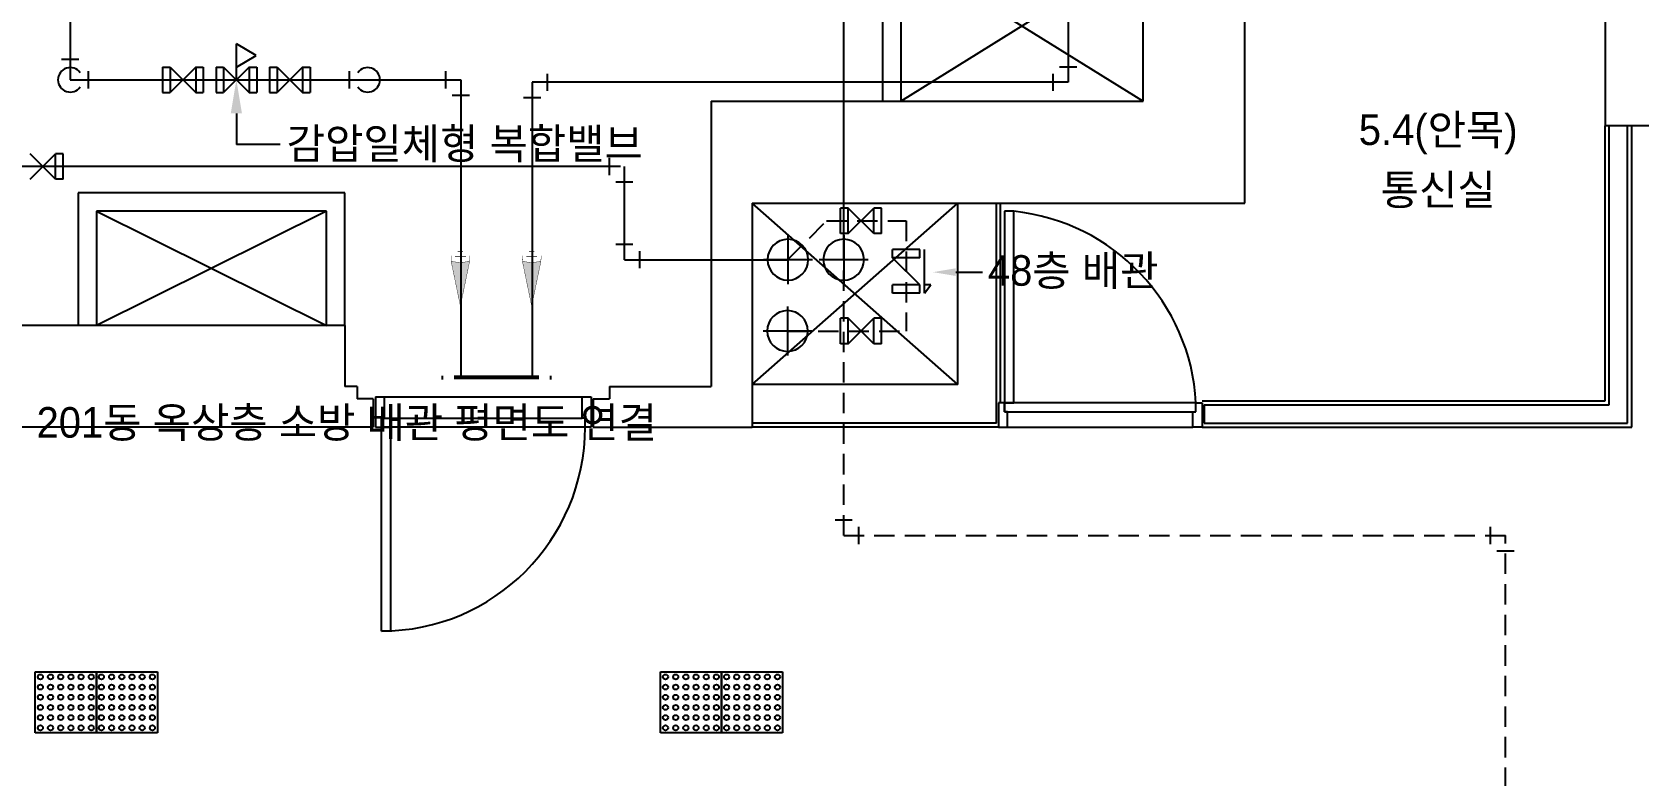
# Model space of a CAD drawing. Header units: millimetres. Extents: x 968909 to 1007504, y 395965 to 423289.
# Drawn here: x 982111 to 990001, y 408998 to 412648 of the extents above; entities that cross this region are included whole.
import ezdxf
from ezdxf.enums import TextEntityAlignment as Align

# ---------------------------------------------------------------- set-up
doc = ezdxf.new("R2010")
doc.units = ezdxf.units.MM
doc.header["$LTSCALE"] = 100
doc.linetypes.add('CONTINOUS', pattern=[0])
doc.linetypes.add('HHIDDEN', pattern=[1.5, 1, -0.5])
for name, color, linetype in [('-소화(H-고)', 115, 'CONTINOUS'), ('-소화(H-저)', 4, 'Continuous'), ('-소화(SP-고)', 11, 'Continuous'), ('-소화(SP-저)', 30, 'Continuous'), ('L2', 2, 'Continuous'), ('L3', 3, 'Continuous'), ('l4', 4, 'Continuous'), ('L6', 6, 'Continuous'), ('TEX', 3, 'Continuous')]:
    doc.layers.add(name, color=color, linetype=linetype)
doc.styles.add('돋움', font='Dotum.ttf')
doc.styles.add('돋음', font='Dotum.ttf')

# ---------------------------------------------------------------- blocks, each defined once
blk = doc.blocks.new('A$C60DE656E')
at = {"layer": 'L2'}
for p, q in [((-62.5, -35), (-62.5, 35)), ((35, -62.5), (-35, -62.5))]:
    blk.add_line(p, q, dxfattribs=at)
blk = doc.blocks.new('A$C75A12DF2')
for p, q in [((0, 67), (480, 67)), ((0, 67), (90, 0)), ((90, 0), (90, 67))]:
    blk.add_line(p, q)
at = {"layer": 'L6'}
for p, q in [((0, 422), (90, 422)), ((0, 122), (0, 422)), ((90, 122), (390, 422)), ((90, 122), (90, 422)), ((390, 422), (480, 422)), ((390, 122), (390, 422)), ((480, 122), (480, 422)), ((0, 122), (90, 122)), ((390, 122), (480, 122))]:
    blk.add_line(p, q, dxfattribs=at)
blk = doc.blocks.new('A13')
for p, q in [((0, 1.2), (0, -1.2)), ((1.2, 0), (-1.2, 0))]:
    blk.add_line(p, q)
at = {"layer": 'L2'}
blk.add_circle((0, 0), 1, dxfattribs=at)
blk = doc.blocks.new('A$C7822437B')
h = blk.add_hatch(color=256)
edge = h.paths.add_edge_path()
edge.add_arc((32.3, -12.2), 93.8, 436.75948, 443.3351, ccw=False)
edge.add_line((53.8, 79), (236.9, 41.1))
edge.add_line((236.9, 41.1), (53.8, 3.3))
edge.add_arc((32.3, 94.5), 93.8, 276.6649, 283.24052, ccw=False)
edge.add_arc((-108.7, 44.4), 157.9, 344.19317, 358.81163)
edge.add_arc((-108.7, 37.9), 157.9, 361.18837, 375.80683)
at = {"const_width": 1.56}
for points in [[(19.9, 81.5), (32.3, 81.5, -0.057837), (53.8, 79), (236.9, 41.1), (53.8, 3.3, -0.057837), (32.3, 0.8), (19.9, 0.8)], [(43.2, 80.9, -0.063872), (49.1, 41.1, -0.063872), (43.2, 1.4)]]:
    blk.add_lwpolyline(points, format="xyb", dxfattribs=at)
at = {"const_width": 2.6}
for points in [[(1.3, 52.9), (1.3, 41.1), (1.3, 29.4)], [(24.7, 64.6), (24.7, 41.1), (24.7, 17.7)]]:
    blk.add_lwpolyline(points, dxfattribs=at)

msp = doc.modelspace()

# ---------------------------------------------------------------- linework, layer by layer
at = {"layer": '-소화(H-고)', "color": 20}
for p, q in [((987198.9, 414565.5, 54985.4), (987198.9, 412401.8, 54985.4)), ((984566.3, 412401.8, 54985.4), (984566.3, 410953.8, 54985.4)), ((987198.9, 412401.8, 54985.4), (984566.3, 412401.8, 54985.4))]:
    msp.add_line(p, q, dxfattribs=at)
at = {"layer": '-소화(H-저)', "color": 2}
for p, q in [((985000.6, 411988.3, 54985.4), (981029.9, 411988.3, 54985.4)), ((985019.5, 411531.1, 54985.4), (985019.5, 411988.3, 54985.4)), ((985019.5, 411531.1, 54985.4), (985822.4, 411531.1, 54985.4))]:
    msp.add_line(p, q, dxfattribs=at)
at = {"layer": '-소화(H-저)', "color": 2, "linetype": 'HHIDDEN'}
for p, q in [((985822.4, 411531.5, 54985.4), (986012.4, 411721.5, 54985.4)), ((986012.4, 411721.5, 54985.4), (986402.9, 411721.5, 54985.4)), ((986402.9, 411721.5, 54985.4), (986402.9, 411181.1, 54985.4)), ((985820.4, 411181.1, 54985.4), (986402.9, 411181.1, 54985.4))]:
    msp.add_line(p, q, dxfattribs=at)
at = {"layer": '-소화(SP-고)', "color": 5}
for p, q in [((982297.9, 413027.8, 54985.4), (982297.9, 412413.8, 54985.4)), ((982297.9, 412413.8, 54985.4), (984216.3, 412413.8, 54985.4)), ((984216.3, 412413.8, 54985.4), (984216.3, 410953.8, 54985.4))]:
    msp.add_line(p, q, dxfattribs=at)
at = {"layer": '-소화(SP-저)', "color": 3}
msp.add_line((986096.3, 411531.1, 54985.4), (986096.3, 414707.2, 54985.4), dxfattribs=at)
at = {"layer": '-소화(SP-저)', "color": 3, "linetype": 'HHIDDEN'}
for p, q in [((986096.3, 410177.7, 54985.4), (986096.3, 411531.1, 54985.4)), ((986096.3, 410177.7, 54985.4), (989346.3, 410177.7, 54985.4)), ((989346.3, 408188.7, 54985.4), (989346.3, 410177.7, 54985.4))]:
    msp.add_line(p, q, dxfattribs=at)
at = {"color": 7}
msp.add_line((983113.9, 412249, 54985.4), (983113.9, 412096.6, 54985.4), dxfattribs=at)
msp.add_line((983329.2, 412096.6), (983113.9, 412096.6))
at = {"color": 0, "linetype": 'Continuous'}
msp.add_line((986647, 411470, 54985.4), (986777.3, 411470, 54985.4), dxfattribs=at)
at = {"color": 1, "const_width": 20, "elevation": 54985.4}
for points in [[(984129.9, 410952.5), (984119.7, 410952.5)], [(984182.3, 410953.8), (984600.4, 410953.8)], [(984652.8, 410952.5), (984663, 410952.5)]]:
    msp.add_lwpolyline(points, dxfattribs=at)
at = {"color": 7}
msp.add_solid([(983086.4, 412249, 54985.4), (983141.4, 412249, 54985.4), (983113.9, 412413.8, 54985.4)], dxfattribs=at)
at = {"color": 0, "linetype": 'Continuous'}
msp.add_solid([(986647, 411488.8, 54985.4), (986647, 411451.3, 54985.4), (986534.5, 411470, 54985.4)], dxfattribs=at)
at = {"layer": 'L2'}
for p, q in [((982255.9, 412515.8, 54985.4), (982339.9, 412515.8, 54985.4)), ((982387.9, 412371.8, 54985.4), (982387.9, 412455.8, 54985.4)), ((983669.1, 412371.8, 54985.4), (983669.1, 412455.8, 54985.4))]:
    msp.add_line(p, q, dxfattribs=at)
for centre, start, end in [((982297.9, 412413.8, 54985.4), 35.68533, 324.31467), ((983759.1, 412413.8, 54985.4), 215.68533, 144.31467)]:
    msp.add_arc(centre, 60, start, end, dxfattribs=at)
at = {"layer": 'l4'}
for p, q in [((987566.3, 412308.7, 54985.4), (987566.3, 418458.7, 54985.4)), ((988066.3, 411808.7, 54985.4), (988066.3, 413288.7, 54985.4)), ((989836.3, 413288.7, 54985.4), (989836.3, 412188.7, 54985.4)), ((986286.3, 413138.7, 0), (986286.3, 412308.7, 0)), ((986376.3, 412308.7, 0), (987566.3, 413048.7, 0)), ((986376.3, 413048.7, 0), (987566.3, 412308.7, 0)), ((986376.3, 413048.7, 0), (986376.3, 412308.7, 0)), ((985446.3, 412308.7, 54985.4), (987566.3, 412308.7, 54985.4)), ((985446.3, 412308.7, 54985.4), (985446.3, 410908.7, 54985.4)), ((989836.3, 410838.7, 0), (989836.3, 412188.7, 0)), ((990616.3, 412188.7, 54985.4), (989836.3, 412188.7, 54985.4)), ((989856.3, 410818.7, 0), (989856.3, 412188.7, 0)), ((989946.3, 410728.7, 0), (989946.3, 412188.7, 0)), ((989966.3, 410708.7, 0), (989966.3, 412188.7, 0)), ((983646.3, 411858.7, 0), (982336.3, 411858.7, 0)), ((982336.3, 411858.7, 0), (982336.3, 411208.7, 0)), ((983646.3, 411208.7, 0), (983646.3, 411858.7, 0)), ((986656.3, 410918.7, 0), (985646.3, 411808.7, 0)), ((985646.3, 410918.7, 0), (986656.3, 411808.7, 0)), ((985646.3, 411808.7, 54985.4), (988066.3, 411808.7, 54985.4)), ((985646.3, 411808.7, 54985.4), (985646.3, 410708.7, 54985.4)), ((986656.3, 410918.7, 0), (986656.3, 411808.7, 0)), ((986846.3, 410728.7, 0), (986846.3, 411808.7, 0)), ((986866.3, 410828.7, 0), (986866.3, 411808.7, 0)), ((982426.3, 411768.7, 0), (983556.3, 411208.7, 0)), ((983556.3, 411768.7, 0), (982426.3, 411208.7, 0)), ((983556.3, 411768.7, 0), (982426.3, 411768.7, 0)), ((982426.3, 411768.7, 0), (982426.3, 411208.7, 0)), ((983556.3, 411208.7, 0), (983556.3, 411768.7, 0)), ((986931.3, 411768.7, 0), (986886.3, 411768.7, 0)), ((986886.3, 411768.7, 0), (986886.3, 410828.7, 0)), ((986931.3, 410828.7, 0), (986931.3, 411768.7, 0)), ((983646.3, 411208.7, 54985.4), (977936.3, 411208.7, 54985.4)), ((983646.3, 411208.7, 54985.4), (983646.3, 410908.7, 54985.4)), ((983706.3, 410908.7, 54985.4), (983646.3, 410908.7, 54985.4)), ((983706.3, 410908.7, 54985.4), (983706.3, 410848.7, 54985.4)), ((983796.3, 410858.7, 0), (983796.3, 410708.7, 0)), ((983796.3, 410858.7, 0), (983841.3, 410858.7, 0)), ((983841.3, 410858.7, 0), (984811.3, 410858.7, 0)), ((983841.3, 410753.7, 0), (983841.3, 410858.7, 0)), ((984811.3, 410753.7, 0), (984811.3, 410858.7, 0)), ((984811.3, 410858.7, 0), (984856.3, 410858.7, 0)), ((984856.3, 410858.7, 0), (984856.3, 410708.7, 0)), ((984946.3, 410908.7, 54985.4), (985446.3, 410908.7, 54985.4)), ((984946.3, 410908.7, 54985.4), (984946.3, 410848.7, 54985.4)), ((986656.3, 410918.7, 0), (985646.3, 410918.7, 0)), ((983786.3, 410848.7, 54985.4), (983706.3, 410848.7, 54985.4)), ((983786.3, 410848.7, 54985.4), (983786.3, 410708.7, 54985.4)), ((984866.3, 410848.7, 54985.4), (984866.3, 410708.7, 54985.4)), ((984866.3, 410848.7, 54985.4), (984946.3, 410848.7, 54985.4)), ((986886.3, 410828.7, 0), (986856.3, 410828.7, 0)), ((986856.3, 410828.7, 0), (986856.3, 410708.7, 0)), ((986886.3, 410828.7, 0), (986931.3, 410828.7, 0)), ((987826.3, 410828.7, 0), (986886.3, 410828.7, 0)), ((986886.3, 410828.7, 0), (986886.3, 410783.7, 0)), ((986886.3, 410783.7, 0), (986886.3, 410828.7, 0)), ((986886.3, 410783.7, 0), (987826.3, 410783.7, 0)), ((986901.3, 410783.7, 0), (986886.3, 410783.7, 0)), ((986901.3, 410708.7, 0), (986901.3, 410783.7, 0)), ((987811.3, 410708.7, 0), (987811.3, 410783.7, 0)), ((987811.3, 410783.7, 0), (987826.3, 410783.7, 0)), ((987826.3, 410783.7, 0), (987826.3, 410828.7, 0)), ((987826.3, 410828.7, 0), (987856.3, 410828.7, 0)), ((987826.3, 410783.7, 0), (987826.3, 410828.7, 0)), ((987856.3, 410838.7, 0), (989836.3, 410838.7, 0)), ((987856.3, 410828.7, 0), (987856.3, 410708.7, 0)), ((987866.3, 410818.7, 0), (989856.3, 410818.7, 0)), ((987866.3, 410818.7, 0), (987866.3, 410728.7, 0)), ((983786.3, 410708.7, 54985.4), (975316.3, 410708.7, 54985.4)), ((983796.3, 410708.7, 0), (983826.3, 410708.7, 0)), ((983826.3, 410753.7, 0), (983841.3, 410753.7, 0)), ((983826.3, 410708.7, 0), (983826.3, 410753.7, 0)), ((984826.3, 410708.7, 0), (983826.3, 410708.7, 0)), ((983826.3, 410708.7, 0), (983871.3, 410708.7, 0)), ((983826.3, 409708.7, 0), (983826.3, 410708.7, 0)), ((983841.3, 410753.7, 0), (984811.3, 410753.7, 0)), ((983871.3, 410708.7, 0), (983871.3, 409708.7, 0)), ((984826.3, 410753.7, 0), (984811.3, 410753.7, 0)), ((984826.3, 410708.7, 0), (984826.3, 410753.7, 0)), ((984856.3, 410708.7, 0), (984826.3, 410708.7, 0)), ((984866.3, 410708.7, 54985.4), (985646.3, 410708.7, 54985.4)), ((986846.3, 410728.7, 0), (985646.3, 410728.7, 0)), ((986856.3, 410708.7, 0), (985646.3, 410708.7, 0)), ((986856.3, 410708.7, 0), (986901.3, 410708.7, 0)), ((986901.3, 410708.7, 0), (987811.3, 410708.7, 0)), ((987856.3, 410708.7, 0), (987811.3, 410708.7, 0)), ((987856.3, 410708.7, 0), (989966.3, 410708.7, 0)), ((987866.3, 410728.7, 0), (989946.3, 410728.7, 0)), ((983871.3, 409708.7, 0), (983826.3, 409708.7, 0)), ((982126.3, 409508.7, 0), (982426.3, 409508.7, 0)), ((982126.3, 409208.7, 0), (982126.3, 409508.7, 0)), ((982426.3, 409508.7, 0), (982426.3, 409208.7, 0)), ((982426.3, 409508.7, 0), (982726.3, 409508.7, 0)), ((982426.3, 409208.7, 0), (982426.3, 409508.7, 0)), ((982726.3, 409508.7, 0), (982726.3, 409208.7, 0)), ((985196.3, 409508.7, 0), (985496.3, 409508.7, 0)), ((985196.3, 409208.7, 0), (985196.3, 409508.7, 0)), ((985496.3, 409508.7, 0), (985496.3, 409208.7, 0)), ((985496.3, 409508.7, 0), (985796.3, 409508.7, 0)), ((985496.3, 409208.7, 0), (985496.3, 409508.7, 0)), ((985796.3, 409508.7, 0), (985796.3, 409208.7, 0)), ((982426.3, 409208.7, 0), (982126.3, 409208.7, 0)), ((982726.3, 409208.7, 0), (982426.3, 409208.7, 0)), ((985496.3, 409208.7, 0), (985196.3, 409208.7, 0)), ((985796.3, 409208.7, 0), (985496.3, 409208.7, 0))]:
    msp.add_line(p, q, dxfattribs=at)
for centre in [(982151.3, 409483.7, 0), (982151.3, 409433.7, 0), (982201.3, 409483.7, 0), (982201.3, 409433.7, 0), (982251.3, 409483.7, 0), (982251.3, 409433.7, 0), (982301.3, 409483.7, 0), (982301.3, 409433.7, 0), (982351.3, 409483.7, 0), (982351.3, 409433.7, 0), (982401.3, 409483.7, 0), (982401.3, 409433.7, 0), (982451.3, 409483.7, 0), (982451.3, 409433.7, 0), (982501.3, 409483.7, 0), (982501.3, 409433.7, 0), (982551.3, 409483.7, 0), (982551.3, 409433.7, 0), (982601.3, 409483.7, 0), (982601.3, 409433.7, 0), (982651.3, 409483.7, 0), (982651.3, 409433.7, 0), (982701.3, 409483.7, 0), (982701.3, 409433.7, 0), (985221.3, 409483.7, 0), (985221.3, 409433.7, 0), (985271.3, 409483.7, 0), (985271.3, 409433.7, 0), (985321.3, 409483.7, 0), (985321.3, 409433.7, 0), (985371.3, 409483.7, 0), (985371.3, 409433.7, 0), (985421.3, 409483.7, 0), (985421.3, 409433.7, 0), (985471.3, 409483.7, 0), (985471.3, 409433.7, 0), (985521.3, 409483.7, 0), (985521.3, 409433.7, 0), (985571.3, 409483.7, 0), (985571.3, 409433.7, 0), (985621.3, 409483.7, 0), (985621.3, 409433.7, 0), (985671.3, 409483.7, 0), (985671.3, 409433.7, 0), (985721.3, 409483.7, 0), (985721.3, 409433.7, 0), (985771.3, 409483.7, 0), (985771.3, 409433.7, 0), (982151.3, 409383.7, 0), (982201.3, 409383.7, 0), (982251.3, 409383.7, 0), (982301.3, 409383.7, 0), (982351.3, 409383.7, 0), (982401.3, 409383.7, 0), (982451.3, 409383.7, 0), (982501.3, 409383.7, 0), (982551.3, 409383.7, 0), (982601.3, 409383.7, 0), (982651.3, 409383.7, 0), (982701.3, 409383.7, 0), (985221.3, 409383.7, 0), (985271.3, 409383.7, 0), (985321.3, 409383.7, 0), (985371.3, 409383.7, 0), (985421.3, 409383.7, 0), (985471.3, 409383.7, 0), (985521.3, 409383.7, 0), (985571.3, 409383.7, 0), (985621.3, 409383.7, 0), (985671.3, 409383.7, 0), (985721.3, 409383.7, 0), (985771.3, 409383.7, 0), (982151.3, 409333.7, 0), (982151.3, 409283.7, 0), (982201.3, 409333.7, 0), (982201.3, 409283.7, 0), (982251.3, 409333.7, 0), (982251.3, 409283.7, 0), (982301.3, 409333.7, 0), (982301.3, 409283.7, 0), (982351.3, 409333.7, 0), (982351.3, 409283.7, 0), (982401.3, 409333.7, 0), (982401.3, 409283.7, 0), (982451.3, 409333.7, 0), (982451.3, 409283.7, 0), (982501.3, 409333.7, 0), (982501.3, 409283.7, 0), (982551.3, 409333.7, 0), (982551.3, 409283.7, 0), (982601.3, 409333.7, 0), (982601.3, 409283.7, 0), (982651.3, 409333.7, 0), (982651.3, 409283.7, 0), (982701.3, 409333.7, 0), (982701.3, 409283.7, 0), (985221.3, 409333.7, 0), (985221.3, 409283.7, 0), (985271.3, 409333.7, 0), (985271.3, 409283.7, 0), (985321.3, 409333.7, 0), (985321.3, 409283.7, 0), (985371.3, 409333.7, 0), (985371.3, 409283.7, 0), (985421.3, 409333.7, 0), (985421.3, 409283.7, 0), (985471.3, 409333.7, 0), (985471.3, 409283.7, 0), (985521.3, 409333.7, 0), (985521.3, 409283.7, 0), (985571.3, 409333.7, 0), (985571.3, 409283.7, 0), (985621.3, 409333.7, 0), (985621.3, 409283.7, 0), (985671.3, 409333.7, 0), (985671.3, 409283.7, 0), (985721.3, 409333.7, 0), (985721.3, 409283.7, 0), (985771.3, 409333.7, 0), (985771.3, 409283.7, 0), (982151.3, 409233.7, 0), (982201.3, 409233.7, 0), (982251.3, 409233.7, 0), (982301.3, 409233.7, 0), (982351.3, 409233.7, 0), (982401.3, 409233.7, 0), (982451.3, 409233.7, 0), (982501.3, 409233.7, 0), (982551.3, 409233.7, 0), (982601.3, 409233.7, 0), (982651.3, 409233.7, 0), (982701.3, 409233.7, 0), (985221.3, 409233.7, 0), (985271.3, 409233.7, 0), (985321.3, 409233.7, 0), (985371.3, 409233.7, 0), (985421.3, 409233.7, 0), (985471.3, 409233.7, 0), (985521.3, 409233.7, 0), (985571.3, 409233.7, 0), (985621.3, 409233.7, 0), (985671.3, 409233.7, 0), (985721.3, 409233.7, 0), (985771.3, 409233.7, 0)]:
    msp.add_circle(centre, 12.5, dxfattribs=at)
for centre, radius, start, end in [((986828.9, 410775.1, 0), 998.9, 3.07736, 84.11306), ((983826.3, 410708.7, 0), 1000, 270, 0)]:
    msp.add_arc(centre, radius, start, end, dxfattribs=at)
at = {"layer": 'L6'}
for p, q in [((983113.9, 412413.8, 54985.4), (983113.9, 412589.8, 54985.4)), ((983211.5, 412533.1, 54985.4), (983113.9, 412589.8, 54985.4)), ((983113.9, 412476.3, 54985.4), (983211.5, 412533.1, 54985.4)), ((982751.6, 412476.3, 54985.4), (982751.6, 412351.3, 54985.4)), ((982751.6, 412476.3, 54985.4), (982789.1, 412476.3, 54985.4)), ((982914.1, 412476.3, 54985.4), (982789.1, 412351.3, 54985.4)), ((982789.1, 412476.3, 54985.4), (982914.1, 412351.3, 54985.4)), ((982789.1, 412476.3, 54985.4), (982789.1, 412351.3, 54985.4)), ((982914.1, 412476.3, 54985.4), (982914.1, 412351.3, 54985.4)), ((982914.1, 412476.3, 54985.4), (982951.6, 412476.3, 54985.4)), ((982951.6, 412476.3, 54985.4), (982951.6, 412351.3, 54985.4)), ((983013.9, 412476.3, 54985.4), (983013.9, 412351.3, 54985.4)), ((983013.9, 412476.3, 54985.4), (983051.4, 412476.3, 54985.4)), ((983176.4, 412476.3, 54985.4), (983051.4, 412351.3, 54985.4)), ((983051.4, 412476.3, 54985.4), (983176.4, 412351.3, 54985.4)), ((983051.4, 412476.3, 54985.4), (983051.4, 412351.3, 54985.4)), ((983176.4, 412476.3, 54985.4), (983176.4, 412351.3, 54985.4)), ((983176.4, 412476.3, 54985.4), (983213.9, 412476.3, 54985.4)), ((983213.9, 412476.3, 54985.4), (983213.9, 412351.3, 54985.4)), ((983276.2, 412476.3, 54985.4), (983276.2, 412351.3, 54985.4)), ((983276.2, 412476.3, 54985.4), (983313.7, 412476.3, 54985.4)), ((983438.7, 412476.3, 54985.4), (983313.7, 412351.3, 54985.4)), ((983313.7, 412476.3, 54985.4), (983438.7, 412351.3, 54985.4)), ((983313.7, 412476.3, 54985.4), (983313.7, 412351.3, 54985.4)), ((983438.7, 412476.3, 54985.4), (983438.7, 412351.3, 54985.4)), ((983438.7, 412476.3, 54985.4), (983476.2, 412476.3, 54985.4)), ((983476.2, 412476.3, 54985.4), (983476.2, 412351.3, 54985.4)), ((982751.6, 412351.3, 54985.4), (982789.1, 412351.3, 54985.4)), ((982914.1, 412351.3, 54985.4), (982951.6, 412351.3, 54985.4)), ((983013.9, 412351.3, 54985.4), (983051.4, 412351.3, 54985.4)), ((983176.4, 412351.3, 54985.4), (983213.9, 412351.3, 54985.4)), ((983276.2, 412351.3, 54985.4), (983313.7, 412351.3, 54985.4)), ((983438.7, 412351.3, 54985.4), (983476.2, 412351.3, 54985.4)), ((982100.8, 411925.8, 54985.4), (982225.8, 412050.8, 54985.4)), ((982225.8, 411925.8, 54985.4), (982100.8, 412050.8, 54985.4)), ((982225.8, 411925.8, 54985.4), (982225.8, 412050.8, 54985.4)), ((982263.3, 412050.8, 54985.4), (982225.8, 412050.8, 54985.4)), ((982263.3, 411925.8, 54985.4), (982263.3, 412050.8, 54985.4)), ((982263.3, 411925.8, 54985.4), (982225.8, 411925.8, 54985.4)), ((986081.2, 411659.4, 54985.4), (986081.2, 411784.4, 54985.4)), ((986118.7, 411784.4, 54985.4), (986081.2, 411784.4, 54985.4)), ((986118.7, 411659.4, 54985.4), (986243.7, 411784.4, 54985.4)), ((986243.7, 411659.4, 54985.4), (986118.7, 411784.4, 54985.4)), ((986118.7, 411659.4, 54985.4), (986118.7, 411784.4, 54985.4)), ((986243.7, 411659.4, 54985.4), (986243.7, 411784.4, 54985.4)), ((986281.2, 411784.4, 54985.4), (986243.7, 411784.4, 54985.4)), ((986281.2, 411659.4, 54985.4), (986281.2, 411784.4, 54985.4)), ((986118.7, 411659.4, 54985.4), (986081.2, 411659.4, 54985.4)), ((986281.2, 411659.4, 54985.4), (986243.7, 411659.4, 54985.4)), ((986081.2, 411119, 54985.4), (986081.2, 411244, 54985.4)), ((986118.7, 411244, 54985.4), (986081.2, 411244, 54985.4)), ((986118.7, 411119, 54985.4), (986243.7, 411244, 54985.4)), ((986243.7, 411119, 54985.4), (986118.7, 411244, 54985.4)), ((986118.7, 411119, 54985.4), (986118.7, 411244, 54985.4)), ((986243.7, 411119, 54985.4), (986243.7, 411244, 54985.4)), ((986281.2, 411244, 54985.4), (986243.7, 411244, 54985.4)), ((986281.2, 411119, 54985.4), (986281.2, 411244, 54985.4)), ((986118.7, 411119, 54985.4), (986081.2, 411119, 54985.4)), ((986281.2, 411119, 54985.4), (986243.7, 411119, 54985.4))]:
    msp.add_line(p, q, dxfattribs=at)

# ---------------------------------------------------------------- block references
for name, p, xscale, yscale, zscale, rotation in [('A13', (985822.4, 411531.1, 54985.4), -100, 100, 100, 270), ('A13', (986096.3, 411531.1, 54985.4), -100, 100, 100, 270), ('A$C7822437B', (984167.1, 411573.6, 54985.4), 1.14000000000004, 1.14000000000004, 1.14000000000004, 270.0000000000792), ('A$C7822437B', (984517.1, 411573.6, 54985.4), 1.14000000000004, 1.14000000000004, 1.14000000000004, 270.0000000000792), ('A$C75A12DF2', (986523.7, 411367.3, 54985.4), 0.4444444444444445, 0.4444444444444445, 0.4444444444444445, 89.99999999999996), ('A13', (985820.4, 411181.1, 54985.4), -100, 100, 100, 270)]:
    msp.add_blockref(name, p, dxfattribs=dict(xscale=xscale, yscale=yscale, zscale=zscale, rotation=rotation))
at = {"layer": 'L3', "xscale": -1.199999999999999, "yscale": 1.199999999999999, "zscale": 1.199999999999999}
for p, rotation in [((984216.3, 412413.8, 57808.8), 270), ((987198.9, 412401.8, 57808.8), 180), ((985019.5, 411988.3, 57808.8), 270), ((985019.5, 411531.1, 57808.8), 90), ((986096.3, 410177.7, 57808.8), 90), ((989346.3, 410177.7, 57808.8), 270)]:
    msp.add_blockref('A$C60DE656E', p, dxfattribs=dict(at, rotation=rotation))
msp.add_blockref('A$C60DE656E', (984566.3, 412401.8, 57808.8), dxfattribs=at)

# ---------------------------------------------------------------- texts
at = {"layer": 'l4', "style": '돋음'}
for s, p in [('5.4(안목)', (989015.9, 412169, 0)), ('통신실', (989015.9, 411874.6, 0))]:
    msp.add_text(s, height=150, dxfattribs=at).set_placement(p, align=Align.MIDDLE_CENTER)
at = {"layer": 'TEX', "style": '돋움'}
msp.add_text('감압일체형 복합밸브', height=150, dxfattribs=at).set_placement((983361.2, 412100.5, 54985.4), align=Align.MIDDLE_LEFT)
at = {"layer": 'TEX', "linetype": 'Continuous', "style": '돋움'}
msp.add_text('48층 배관', height=150, dxfattribs=at).set_placement((986804.6, 411403.3, 54985.4))
at = {"layer": 'TEX', "style": '돋움'}
msp.add_text('201동 옥상층 소방 배관 평면도 연결', height=150, dxfattribs=at).set_placement((982132.7, 410657.7, 54985.4))

doc.saveas('drawing.dxf')
